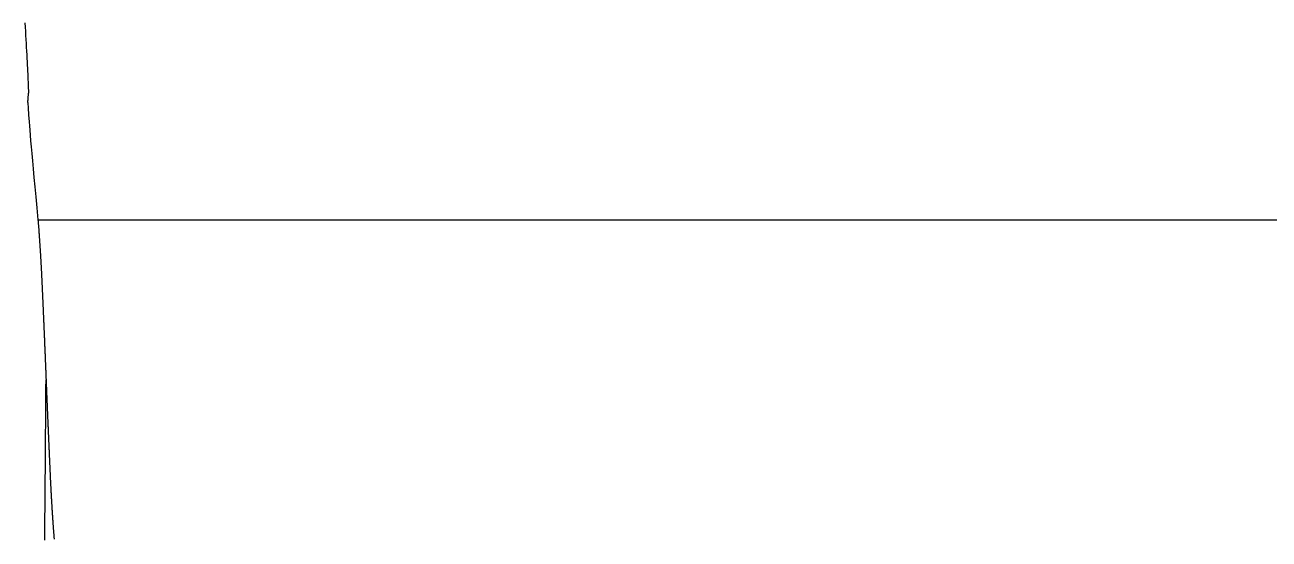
# Model space of a CAD drawing. Extents: x 28 to 300, y 18 to 330.
# Drawn here: x 225.7 to 226.404, y 191.624 to 191.915 of the extents above; entities that cross this region are included whole.
import ezdxf

# ---------------------------------------------------------------- set-up
doc = ezdxf.new("R2010")
doc.units = 0
doc.layers.add('MECHANICAL14', color=56, linetype='CONTINUOUS')
doc.layers.add('TOPOVERLAY', color=2, linetype='CONTINUOUS')

msp = doc.modelspace()

# ---------------------------------------------------------------- linework, layer by layer
at = {"layer": 'MECHANICAL14'}
for p, q in [((225.70047, 191.91603), (225.70062, 191.91361)), ((225.70062, 191.91361), (225.70076, 191.91123)), ((225.70076, 191.91123), (225.70089, 191.90889)), ((225.70089, 191.90889), (225.70103, 191.9066)), ((225.70103, 191.9066), (225.70116, 191.90436)), ((225.70116, 191.90436), (225.70128, 191.90217)), ((225.70128, 191.90217), (225.7014, 191.90003)), ((225.7014, 191.90003), (225.70152, 191.89796)), ((225.70152, 191.89796), (225.70163, 191.89595)), ((225.70163, 191.89595), (225.70173, 191.89401)), ((225.70173, 191.89401), (225.70183, 191.89213)), ((225.70183, 191.89213), (225.70192, 191.89033)), ((225.70192, 191.89033), (225.70201, 191.8886)), ((225.70201, 191.8886), (225.70209, 191.88696)), ((225.70209, 191.88696), (225.70216, 191.88539)), ((225.70216, 191.88539), (225.70223, 191.88391)), ((225.70223, 191.88391), (225.70228, 191.88252)), ((225.70228, 191.88252), (225.70233, 191.88122)), ((225.70233, 191.88122), (225.70238, 191.88002)), ((225.70236, 191.8737), (225.70239, 191.87407)), ((225.70238, 191.88002), (225.70241, 191.87892)), ((225.70239, 191.87407), (225.70241, 191.87449)), ((225.70241, 191.87892), (225.70243, 191.87791)), ((225.70241, 191.87449), (225.70243, 191.87498)), ((225.70243, 191.87791), (225.70245, 191.87702)), ((225.70243, 191.87498), (225.70245, 191.87555)), ((225.70245, 191.87702), (225.70245, 191.87623)), ((225.70245, 191.87555), (225.70245, 191.87623)), ((225.70221, 191.87153), (225.70222, 191.87197)), ((225.70221, 191.87101), (225.70221, 191.87153)), ((225.70221, 191.87101), (225.70221, 191.87039)), ((225.70221, 191.87039), (225.70223, 191.86967)), ((225.70222, 191.87197), (225.70224, 191.87236)), ((225.70223, 191.86967), (225.70226, 191.86882)), ((225.70224, 191.87236), (225.70227, 191.87271)), ((225.70226, 191.86882), (225.70231, 191.86783)), ((225.70227, 191.87271), (225.7023, 191.87304)), ((225.7023, 191.87304), (225.70233, 191.87336)), ((225.70231, 191.86783), (225.70238, 191.86667)), ((225.70233, 191.87336), (225.70236, 191.8737)), ((225.70238, 191.86667), (225.70246, 191.86532)), ((225.70246, 191.86532), (225.70256, 191.86378)), ((225.70256, 191.86378), (225.70269, 191.86203)), ((225.70269, 191.86203), (225.70285, 191.86003)), ((225.70285, 191.86003), (225.70302, 191.85779)), ((225.70302, 191.85779), (225.70323, 191.85527)), ((225.70323, 191.85527), (225.70347, 191.85247)), ((225.70347, 191.85247), (225.70373, 191.84936)), ((225.70373, 191.84936), (225.70404, 191.84593)), ((225.70404, 191.84593), (225.70437, 191.84215)), ((225.70437, 191.84215), (225.70475, 191.83802)), ((225.70475, 191.83802), (225.70516, 191.83351)), ((225.70516, 191.83351), (225.70561, 191.8286)), ((225.70561, 191.8286), (225.7061, 191.82329)), ((225.7061, 191.82329), (225.70664, 191.81754)), ((225.70664, 191.81754), (225.70722, 191.81134)), ((225.70722, 191.81134), (225.70785, 191.80468)), ((225.70785, 191.80468), (227.44339, 191.80468)), ((225.70785, 191.80468), (225.70787, 191.80445)), ((225.70787, 191.80445), (225.7079, 191.80421)), ((225.7079, 191.80421), (225.70792, 191.80396)), ((225.70792, 191.80396), (225.70794, 191.80369)), ((225.70794, 191.80369), (225.70797, 191.80341)), ((225.70797, 191.80341), (225.70799, 191.80313)), ((225.70799, 191.80313), (225.70802, 191.80282)), ((225.70802, 191.80282), (225.70804, 191.80251)), ((225.70804, 191.80251), (225.70807, 191.80219)), ((225.70807, 191.80219), (225.7081, 191.80186)), ((225.7081, 191.80186), (225.70812, 191.80151)), ((225.70812, 191.80151), (225.70815, 191.80116)), ((225.70815, 191.80116), (225.70818, 191.8008)), ((225.70818, 191.8008), (225.70821, 191.80043)), ((225.70821, 191.80043), (225.70824, 191.80004)), ((225.70824, 191.80004), (225.70827, 191.79966)), ((225.70827, 191.79966), (225.7083, 191.79926)), ((225.7083, 191.79926), (225.70832, 191.79886)), ((225.70832, 191.79886), (225.70835, 191.79845)), ((225.70835, 191.79845), (225.70839, 191.79803)), ((225.70839, 191.79803), (225.70842, 191.7976)), ((225.70842, 191.7976), (225.70845, 191.79717)), ((225.70845, 191.79717), (225.70848, 191.79674)), ((225.70848, 191.79674), (225.70851, 191.7963)), ((225.70851, 191.7963), (225.70854, 191.79585)), ((225.70854, 191.79585), (225.70857, 191.7954)), ((225.70857, 191.7954), (225.70861, 191.79495)), ((225.70861, 191.79495), (225.70864, 191.79449)), ((225.70864, 191.79449), (225.70867, 191.79403)), ((225.70867, 191.79403), (225.7087, 191.79356)), ((225.7087, 191.79356), (225.70873, 191.79309)), ((225.70873, 191.79309), (225.70876, 191.79262)), ((225.70876, 191.79262), (225.7088, 191.79215)), ((225.7088, 191.79215), (225.70883, 191.79168)), ((225.70883, 191.79168), (225.70886, 191.7912)), ((225.70886, 191.7912), (225.70889, 191.79073)), ((225.70889, 191.79073), (225.70892, 191.79025)), ((225.70892, 191.79025), (225.70895, 191.78977)), ((225.70895, 191.78977), (225.70898, 191.7893)), ((225.70898, 191.7893), (225.70902, 191.78882)), ((225.70902, 191.78882), (225.70905, 191.78835)), ((225.70905, 191.78835), (225.70908, 191.78787)), ((225.70908, 191.78787), (225.70911, 191.7874)), ((225.70911, 191.7874), (225.70913, 191.78693)), ((225.70913, 191.78693), (225.70916, 191.78647)), ((225.70916, 191.78647), (225.70919, 191.786)), ((225.70919, 191.786), (225.70922, 191.78554)), ((225.70922, 191.78554), (225.70925, 191.78508)), ((225.70925, 191.78508), (225.70928, 191.78463)), ((225.70928, 191.78463), (225.7093, 191.78417)), ((225.7093, 191.78417), (225.70933, 191.78372)), ((225.70933, 191.78372), (225.70936, 191.78327)), ((225.70936, 191.78327), (225.70938, 191.78283)), ((225.70938, 191.78283), (225.70941, 191.78238)), ((225.70941, 191.78238), (225.70943, 191.78194)), ((225.70943, 191.78194), (225.70946, 191.7815)), ((225.70946, 191.7815), (225.70949, 191.78107)), ((225.70949, 191.78107), (225.70951, 191.78064)), ((225.70951, 191.78064), (225.70953, 191.7802)), ((225.70953, 191.7802), (225.70956, 191.77977)), ((225.70956, 191.77977), (225.70958, 191.77935)), ((225.70958, 191.77935), (225.7096, 191.77892)), ((225.7096, 191.77892), (225.70963, 191.7785)), ((225.70963, 191.7785), (225.70965, 191.77808)), ((225.70965, 191.77808), (225.70967, 191.77766)), ((225.70967, 191.77766), (225.7097, 191.77724)), ((225.7097, 191.77724), (225.70972, 191.77683)), ((225.70972, 191.77683), (225.70974, 191.77641)), ((225.70974, 191.77641), (225.70976, 191.776)), ((225.70976, 191.776), (225.70978, 191.77559)), ((225.70978, 191.77559), (225.7098, 191.77519)), ((225.7098, 191.77519), (225.70982, 191.77478)), ((225.70982, 191.77478), (225.70985, 191.77438)), ((225.70985, 191.77438), (225.70986, 191.77397)), ((225.70986, 191.77397), (225.70988, 191.77357)), ((225.70988, 191.77357), (225.7099, 191.77317)), ((225.7099, 191.77317), (225.70992, 191.77277)), ((225.70992, 191.77277), (225.70994, 191.77238)), ((225.70994, 191.77238), (225.70996, 191.77198)), ((225.70996, 191.77198), (225.70998, 191.77159)), ((225.70998, 191.77159), (225.71, 191.77119)), ((225.71, 191.77119), (225.71002, 191.7708)), ((225.71002, 191.7708), (225.71004, 191.77041)), ((225.71004, 191.77041), (225.71006, 191.77002)), ((225.71006, 191.77002), (225.71007, 191.76964)), ((225.71007, 191.76964), (225.71009, 191.76925)), ((225.71009, 191.76925), (225.71011, 191.76886)), ((225.71011, 191.76886), (225.71013, 191.76848)), ((225.71013, 191.76848), (225.71015, 191.76809)), ((225.71015, 191.76809), (225.71017, 191.76771)), ((225.71017, 191.76771), (225.71018, 191.76733)), ((225.71018, 191.76733), (225.7102, 191.76695)), ((225.7102, 191.76695), (225.71022, 191.76657)), ((225.71022, 191.76657), (225.71023, 191.76619)), ((225.71023, 191.76619), (225.71025, 191.76581)), ((225.71025, 191.76581), (225.71027, 191.76543)), ((225.71027, 191.76543), (225.71029, 191.76505)), ((225.71029, 191.76505), (225.7103, 191.76468)), ((225.7103, 191.76468), (225.71032, 191.7643)), ((225.71032, 191.7643), (225.71034, 191.76392)), ((225.71034, 191.76392), (225.71035, 191.76355)), ((225.71035, 191.76355), (225.71037, 191.76317)), ((225.71037, 191.76317), (225.71039, 191.7628)), ((225.71039, 191.7628), (225.7104, 191.76242)), ((225.7104, 191.76242), (225.71042, 191.76205)), ((225.71042, 191.76205), (225.71044, 191.76167)), ((225.71044, 191.76167), (225.71045, 191.7613)), ((225.71045, 191.7613), (225.71047, 191.76093)), ((225.71047, 191.76093), (225.71049, 191.76055)), ((225.71049, 191.76055), (225.7105, 191.76018)), ((225.7105, 191.76018), (225.71052, 191.75981)), ((225.71052, 191.75981), (225.71054, 191.75943)), ((225.71054, 191.75943), (225.71055, 191.75906)), ((225.71055, 191.75906), (225.71057, 191.75868)), ((225.71057, 191.75868), (225.71058, 191.75831)), ((225.71058, 191.75831), (225.7106, 191.75794)), ((225.7106, 191.75794), (225.71062, 191.75756)), ((225.71062, 191.75756), (225.71064, 191.75719)), ((225.71064, 191.75719), (225.71065, 191.75681)), ((225.71065, 191.75681), (225.71067, 191.75644)), ((225.71067, 191.75644), (225.71068, 191.75606)), ((225.71068, 191.75606), (225.7107, 191.75569)), ((225.7107, 191.75569), (225.71072, 191.75531)), ((225.71072, 191.75531), (225.71073, 191.75493)), ((225.71073, 191.75493), (225.71075, 191.75455)), ((225.71075, 191.75455), (225.71077, 191.75418)), ((225.71077, 191.75418), (225.71079, 191.7538)), ((225.71079, 191.7538), (225.7108, 191.75342)), ((225.7108, 191.75342), (225.71082, 191.75304)), ((225.71082, 191.75304), (225.71083, 191.75266)), ((225.71083, 191.75266), (225.71085, 191.75228)), ((225.71085, 191.75228), (225.71087, 191.7519)), ((225.71087, 191.7519), (225.71088, 191.75151)), ((225.71088, 191.75151), (225.7109, 191.75113)), ((225.7109, 191.75113), (225.71092, 191.75075)), ((225.71092, 191.75075), (225.71094, 191.75036)), ((225.71094, 191.75036), (225.71095, 191.74998)), ((225.71095, 191.74998), (225.71097, 191.74959)), ((225.71097, 191.74959), (225.71099, 191.7492)), ((225.71099, 191.7492), (225.711, 191.74881)), ((225.711, 191.74881), (225.71102, 191.74842)), ((225.71102, 191.74842), (225.71104, 191.74803)), ((225.71104, 191.74803), (225.71105, 191.74764)), ((225.71105, 191.74764), (225.71107, 191.74724)), ((225.71107, 191.74724), (225.71109, 191.74685)), ((225.71109, 191.74685), (225.71111, 191.74645)), ((225.71111, 191.74645), (225.71112, 191.74605)), ((225.71112, 191.74605), (225.71114, 191.74566)), ((225.71114, 191.74566), (225.71116, 191.74525)), ((225.71116, 191.74525), (225.71117, 191.74485)), ((225.71117, 191.74485), (225.71119, 191.74445)), ((225.71119, 191.74445), (225.71121, 191.74405)), ((225.71121, 191.74405), (225.71123, 191.74364)), ((225.71123, 191.74364), (225.71125, 191.74323)), ((225.71125, 191.74323), (225.71126, 191.74282)), ((225.71126, 191.74282), (225.71128, 191.74241)), ((225.71128, 191.74241), (225.7113, 191.742)), ((225.7113, 191.742), (225.71131, 191.74158)), ((225.71131, 191.74158), (225.71133, 191.74117)), ((225.71133, 191.74117), (225.71135, 191.74075)), ((225.71135, 191.74075), (225.71137, 191.74033)), ((225.71137, 191.74033), (225.71139, 191.73991)), ((225.71139, 191.73991), (225.71141, 191.73949)), ((225.71141, 191.73949), (225.71142, 191.73906)), ((225.71142, 191.73906), (225.71144, 191.73863)), ((225.71144, 191.73863), (225.71146, 191.7382)), ((225.71146, 191.7382), (225.71148, 191.73777)), ((225.71148, 191.73777), (225.7115, 191.73734)), ((225.7115, 191.73734), (225.71151, 191.7369)), ((225.71151, 191.7369), (225.71153, 191.73647)), ((225.71153, 191.73647), (225.71155, 191.73603)), ((225.71155, 191.73603), (225.71157, 191.73558)), ((225.71157, 191.73558), (225.71159, 191.73514)), ((225.71159, 191.73514), (225.71161, 191.73469)), ((225.71161, 191.73469), (225.71163, 191.73424)), ((225.71163, 191.73424), (225.71164, 191.73379)), ((225.71164, 191.73379), (225.71166, 191.73334)), ((225.71166, 191.73334), (225.71168, 191.73288)), ((225.71168, 191.73288), (225.7117, 191.73242)), ((225.7117, 191.73242), (225.71172, 191.73196)), ((225.71172, 191.73196), (225.71174, 191.7315)), ((225.71174, 191.7315), (225.71176, 191.73103)), ((225.71176, 191.73103), (225.71178, 191.73056)), ((225.71178, 191.73056), (225.7118, 191.73009)), ((225.7118, 191.73009), (225.71182, 191.72962)), ((225.71182, 191.72962), (225.71184, 191.72914)), ((225.71184, 191.72914), (225.71186, 191.72866)), ((225.71186, 191.72866), (225.71188, 191.72818)), ((225.71188, 191.72818), (225.7119, 191.7277)), ((225.7119, 191.7277), (225.71192, 191.72723)), ((225.71192, 191.72723), (225.71194, 191.72675)), ((225.71194, 191.72675), (225.71196, 191.72627)), ((225.71196, 191.72627), (225.71197, 191.72579)), ((225.71197, 191.72579), (225.71199, 191.72532)), ((225.71199, 191.72532), (225.71201, 191.72484)), ((225.71201, 191.72484), (225.71203, 191.72437)), ((225.71203, 191.72437), (225.71205, 191.7239)), ((225.71205, 191.7239), (225.71207, 191.72344)), ((225.71207, 191.72344), (225.71209, 191.72298)), ((225.71209, 191.72298), (225.71211, 191.72252)), ((225.71211, 191.72252), (225.71213, 191.72207)), ((225.71213, 191.72207), (225.71214, 191.72163)), ((225.71214, 191.72163), (225.71216, 191.72119)), ((225.71216, 191.72119), (225.71218, 191.72076)), ((225.71218, 191.72076), (225.7122, 191.72033)), ((225.7122, 191.72033), (225.71222, 191.71991)), ((225.71222, 191.71991), (225.71223, 191.7195)), ((225.71223, 191.7195), (225.71225, 191.71909)), ((225.71225, 191.71909), (225.71226, 191.7187)), ((225.71226, 191.7187), (225.71228, 191.71831)), ((225.71228, 191.71831), (225.71229, 191.71794)), ((225.71229, 191.71794), (225.71231, 191.71757)), ((225.71231, 191.71757), (225.71232, 191.71721)), ((225.71232, 191.71721), (225.71234, 191.71687)), ((225.71234, 191.71687), (225.71235, 191.71653)), ((225.71235, 191.71653), (225.71237, 191.71621)), ((225.71237, 191.71621), (225.71238, 191.7159)), ((225.71238, 191.7159), (225.71239, 191.7156)), ((225.71239, 191.7156), (225.7124, 191.71532)), ((225.7124, 191.71532), (225.71241, 191.71505)), ((225.71241, 191.71505), (225.71242, 191.71479)), ((225.71241, 191.70949), (225.71244, 191.71421)), ((225.71242, 191.71479), (225.71243, 191.71455)), ((225.71243, 191.71455), (225.71244, 191.71432)), ((225.71244, 191.71432), (225.71245, 191.71409)), ((225.71245, 191.71409), (225.71246, 191.71385)), ((225.71246, 191.71385), (225.71247, 191.71359)), ((225.71247, 191.71359), (225.71248, 191.71332)), ((225.71248, 191.71332), (225.71249, 191.71304)), ((225.71249, 191.71304), (225.71251, 191.71274)), ((225.71251, 191.71274), (225.71252, 191.71243)), ((225.71252, 191.71243), (225.71253, 191.71211)), ((225.71237, 191.70494), (225.71241, 191.70949)), ((225.71253, 191.71211), (225.71255, 191.71177)), ((225.71255, 191.71177), (225.71256, 191.71143)), ((225.71256, 191.71143), (225.71257, 191.71107)), ((225.71257, 191.71107), (225.71259, 191.7107)), ((225.71259, 191.7107), (225.7126, 191.71033)), ((225.7126, 191.71033), (225.71262, 191.70994)), ((225.71262, 191.70994), (225.71264, 191.70954)), ((225.71264, 191.70954), (225.71265, 191.70914)), ((225.71265, 191.70914), (225.71267, 191.70873)), ((225.71267, 191.70873), (225.71269, 191.70831)), ((225.71269, 191.70831), (225.71271, 191.70788)), ((225.71271, 191.70788), (225.71272, 191.70745)), ((225.71272, 191.70745), (225.71274, 191.70701)), ((225.71274, 191.70701), (225.71276, 191.70656)), ((225.71276, 191.70656), (225.71278, 191.70611)), ((225.71278, 191.70611), (225.71279, 191.70566)), ((225.71279, 191.70566), (225.71281, 191.7052)), ((225.71281, 191.7052), (225.71283, 191.70473)), ((225.7123, 191.69633), (225.71234, 191.70056)), ((225.71234, 191.70056), (225.71237, 191.70494)), ((225.71283, 191.70473), (225.71285, 191.70427)), ((225.71285, 191.70427), (225.71287, 191.7038)), ((225.71287, 191.7038), (225.71289, 191.70332)), ((225.71289, 191.70332), (225.71291, 191.70285)), ((225.71291, 191.70285), (225.71293, 191.70237)), ((225.71293, 191.70237), (225.71295, 191.70189)), ((225.71295, 191.70189), (225.71297, 191.70141)), ((225.71297, 191.70141), (225.71299, 191.70093)), ((225.71299, 191.70093), (225.71301, 191.70045)), ((225.71301, 191.70045), (225.71303, 191.69998)), ((225.71303, 191.69998), (225.71305, 191.6995)), ((225.71305, 191.6995), (225.71307, 191.69902)), ((225.71307, 191.69902), (225.71309, 191.69855)), ((225.71309, 191.69855), (225.71311, 191.69808)), ((225.71311, 191.69808), (225.71312, 191.69761)), ((225.71224, 191.68834), (225.71227, 191.69226)), ((225.71227, 191.69226), (225.7123, 191.69633)), ((225.71312, 191.69761), (225.71315, 191.69714)), ((225.71315, 191.69714), (225.71317, 191.69668)), ((225.71317, 191.69668), (225.71318, 191.69622)), ((225.71318, 191.69622), (225.7132, 191.69576)), ((225.7132, 191.69576), (225.71322, 191.6953)), ((225.71322, 191.6953), (225.71324, 191.69485)), ((225.71324, 191.69485), (225.71326, 191.6944)), ((225.71326, 191.6944), (225.71328, 191.69395)), ((225.71328, 191.69395), (225.7133, 191.6935)), ((225.7133, 191.6935), (225.71332, 191.69306)), ((225.71332, 191.69306), (225.71334, 191.69261)), ((225.71334, 191.69261), (225.71335, 191.69217)), ((225.71335, 191.69217), (225.71337, 191.69174)), ((225.71337, 191.69174), (225.71339, 191.6913)), ((225.71339, 191.6913), (225.71341, 191.69087)), ((225.71219, 191.68094), (225.71221, 191.68457)), ((225.71221, 191.68457), (225.71224, 191.68834)), ((225.71341, 191.69087), (225.71343, 191.69044)), ((225.71343, 191.69044), (225.71344, 191.69001)), ((225.71344, 191.69001), (225.71346, 191.68958)), ((225.71346, 191.68958), (225.71348, 191.68916)), ((225.71348, 191.68916), (225.7135, 191.68873)), ((225.7135, 191.68873), (225.71352, 191.68831)), ((225.71352, 191.68831), (225.71353, 191.68789)), ((225.71353, 191.68789), (225.71355, 191.68747)), ((225.71355, 191.68747), (225.71357, 191.68706)), ((225.71357, 191.68706), (225.71359, 191.68664)), ((225.71359, 191.68664), (225.7136, 191.68623)), ((225.7136, 191.68623), (225.71362, 191.68582)), ((225.71362, 191.68582), (225.71364, 191.68541)), ((225.71364, 191.68541), (225.71366, 191.685)), ((225.71366, 191.685), (225.71368, 191.6846)), ((225.71368, 191.6846), (225.71369, 191.68419)), ((225.71369, 191.68419), (225.71371, 191.68379)), ((225.71213, 191.67412), (225.71216, 191.67746)), ((225.71216, 191.67746), (225.71219, 191.68094)), ((225.71371, 191.68379), (225.71373, 191.68339)), ((225.71373, 191.68339), (225.71374, 191.68299)), ((225.71374, 191.68299), (225.71376, 191.68259)), ((225.71376, 191.68259), (225.71378, 191.68219)), ((225.71378, 191.68219), (225.7138, 191.68179)), ((225.7138, 191.68179), (225.71381, 191.6814)), ((225.71381, 191.6814), (225.71383, 191.68101)), ((225.71383, 191.68101), (225.71385, 191.68061)), ((225.71385, 191.68061), (225.71387, 191.68022)), ((225.71387, 191.68022), (225.71388, 191.67983)), ((225.71388, 191.67983), (225.7139, 191.67944)), ((225.7139, 191.67944), (225.71391, 191.67905)), ((225.71391, 191.67905), (225.71393, 191.67867)), ((225.71393, 191.67867), (225.71395, 191.67828)), ((225.71395, 191.67828), (225.71397, 191.6779)), ((225.71397, 191.6779), (225.71398, 191.67751)), ((225.71398, 191.67751), (225.714, 191.67713)), ((225.714, 191.67713), (225.71402, 191.67675)), ((225.71208, 191.66783), (225.71211, 191.67091)), ((225.71211, 191.67091), (225.71213, 191.67412)), ((225.71402, 191.67675), (225.71403, 191.67636)), ((225.71403, 191.67636), (225.71405, 191.67598)), ((225.71405, 191.67598), (225.71407, 191.6756)), ((225.71407, 191.6756), (225.71408, 191.67522)), ((225.71408, 191.67522), (225.7141, 191.67484)), ((225.7141, 191.67484), (225.71412, 191.67447)), ((225.71412, 191.67447), (225.71413, 191.67409)), ((225.71413, 191.67409), (225.71415, 191.67371)), ((225.71415, 191.67371), (225.71417, 191.67333)), ((225.71417, 191.67333), (225.71418, 191.67296)), ((225.71418, 191.67296), (225.7142, 191.67258)), ((225.7142, 191.67258), (225.71422, 191.67221)), ((225.71422, 191.67221), (225.71423, 191.67183)), ((225.71423, 191.67183), (225.71425, 191.67146)), ((225.71425, 191.67146), (225.71427, 191.67108)), ((225.71427, 191.67108), (225.71428, 191.67071)), ((225.71428, 191.67071), (225.7143, 191.67033)), ((225.7143, 191.67033), (225.71432, 191.66996)), ((225.71432, 191.66996), (225.71433, 191.66959)), ((225.71204, 191.66206), (225.71206, 191.66489)), ((225.71206, 191.66489), (225.71208, 191.66783)), ((225.71433, 191.66959), (225.71435, 191.66921)), ((225.71435, 191.66921), (225.71436, 191.66884)), ((225.71436, 191.66884), (225.71438, 191.66847)), ((225.71438, 191.66847), (225.7144, 191.66809)), ((225.7144, 191.66809), (225.71442, 191.66772)), ((225.71442, 191.66772), (225.71443, 191.66734)), ((225.71443, 191.66734), (225.71445, 191.66697)), ((225.71445, 191.66697), (225.71446, 191.6666)), ((225.71446, 191.6666), (225.71448, 191.66622)), ((225.71448, 191.66622), (225.7145, 191.66585)), ((225.7145, 191.66585), (225.71451, 191.66547)), ((225.71451, 191.66547), (225.71453, 191.6651)), ((225.71453, 191.6651), (225.71455, 191.66472)), ((225.71455, 191.66472), (225.71457, 191.66435)), ((225.71457, 191.66435), (225.71458, 191.66397)), ((225.71458, 191.66397), (225.7146, 191.66359)), ((225.7146, 191.66359), (225.71462, 191.66321)), ((225.71462, 191.66321), (225.71463, 191.66284)), ((225.71198, 191.65431), (225.712, 191.65678)), ((225.712, 191.65678), (225.71202, 191.65936)), ((225.71202, 191.65936), (225.71204, 191.66206)), ((225.71463, 191.66284), (225.71465, 191.66246)), ((225.71465, 191.66246), (225.71467, 191.66208)), ((225.71467, 191.66208), (225.71468, 191.6617)), ((225.71468, 191.6617), (225.7147, 191.66132)), ((225.7147, 191.66132), (225.71472, 191.66093)), ((225.71472, 191.66093), (225.71474, 191.66055)), ((225.71474, 191.66055), (225.71476, 191.66017)), ((225.71476, 191.66017), (225.71477, 191.65978)), ((225.71477, 191.65978), (225.71479, 191.6594)), ((225.71479, 191.6594), (225.71481, 191.65901)), ((225.71481, 191.65901), (225.71483, 191.65862)), ((225.71483, 191.65862), (225.71484, 191.65823)), ((225.71484, 191.65823), (225.71486, 191.65784)), ((225.71486, 191.65784), (225.71488, 191.65745)), ((225.71488, 191.65745), (225.7149, 191.65706)), ((225.7149, 191.65706), (225.71492, 191.65666)), ((225.71492, 191.65666), (225.71494, 191.65627)), ((225.71494, 191.65627), (225.71496, 191.65587)), ((225.71496, 191.65587), (225.71498, 191.65547)), ((225.71192, 191.64754), (225.71194, 191.64969)), ((225.71194, 191.64969), (225.71196, 191.65195)), ((225.71196, 191.65195), (225.71198, 191.65431)), ((225.71498, 191.65547), (225.715, 191.65507)), ((225.715, 191.65507), (225.71502, 191.65467)), ((225.71502, 191.65467), (225.71504, 191.65427)), ((225.71504, 191.65427), (225.71506, 191.65387)), ((225.71506, 191.65387), (225.71508, 191.65346)), ((225.71508, 191.65346), (225.7151, 191.65305)), ((225.7151, 191.65305), (225.71512, 191.65264)), ((225.71512, 191.65264), (225.71515, 191.65223)), ((225.71515, 191.65223), (225.71517, 191.65182)), ((225.71517, 191.65182), (225.71519, 191.6514)), ((225.71519, 191.6514), (225.71521, 191.65099)), ((225.71521, 191.65099), (225.71524, 191.65057)), ((225.71524, 191.65057), (225.71526, 191.65015)), ((225.71526, 191.65015), (225.71528, 191.64972)), ((225.71528, 191.64972), (225.7153, 191.6493)), ((225.7153, 191.6493), (225.71533, 191.64887)), ((225.71533, 191.64887), (225.71535, 191.64844)), ((225.71188, 191.64168), (225.71189, 191.64354)), ((225.71189, 191.64354), (225.71191, 191.64549)), ((225.71191, 191.64549), (225.71192, 191.64754)), ((225.71535, 191.64844), (225.71538, 191.64801)), ((225.71538, 191.64801), (225.7154, 191.64758)), ((225.7154, 191.64758), (225.71542, 191.64714)), ((225.71542, 191.64714), (225.71545, 191.6467)), ((225.71545, 191.6467), (225.71547, 191.64626)), ((225.71547, 191.64626), (225.7155, 191.64582)), ((225.7155, 191.64582), (225.71553, 191.64537)), ((225.71553, 191.64537), (225.71555, 191.64492)), ((225.71555, 191.64492), (225.71558, 191.64447)), ((225.71558, 191.64447), (225.71561, 191.64402)), ((225.71561, 191.64402), (225.71563, 191.64356)), ((225.71563, 191.64356), (225.71566, 191.64311)), ((225.71566, 191.64311), (225.71569, 191.64264)), ((225.71569, 191.64264), (225.71572, 191.64218)), ((225.71572, 191.64218), (225.71575, 191.64171)), ((225.71182, 191.63366), (225.71183, 191.6351)), ((225.71183, 191.6351), (225.71184, 191.63662)), ((225.71184, 191.63662), (225.71185, 191.63823)), ((225.71185, 191.63823), (225.71187, 191.63991)), ((225.71187, 191.63991), (225.71188, 191.64168)), ((225.71575, 191.64171), (225.71578, 191.64124)), ((225.71578, 191.64124), (225.71581, 191.64077)), ((225.71581, 191.64077), (225.71584, 191.6403)), ((225.71584, 191.6403), (225.71587, 191.63982)), ((225.71587, 191.63982), (225.7159, 191.63935)), ((225.7159, 191.63935), (225.71593, 191.63887)), ((225.71593, 191.63887), (225.71596, 191.6384)), ((225.71596, 191.6384), (225.71599, 191.63792)), ((225.71599, 191.63792), (225.71603, 191.63744)), ((225.71603, 191.63744), (225.71606, 191.63697)), ((225.71606, 191.63697), (225.71609, 191.6365)), ((225.71609, 191.6365), (225.71612, 191.63602)), ((225.71612, 191.63602), (225.71615, 191.63555)), ((225.71615, 191.63555), (225.71618, 191.63509)), ((225.71618, 191.63509), (225.71622, 191.63462)), ((225.71177, 191.62743), (225.71178, 191.62855)), ((225.71178, 191.62855), (225.71179, 191.62973)), ((225.71179, 191.62973), (225.7118, 191.63097)), ((225.7118, 191.63097), (225.71181, 191.63228)), ((225.71181, 191.63228), (225.71182, 191.63366)), ((225.71622, 191.63462), (225.71625, 191.63416)), ((225.71625, 191.63416), (225.71628, 191.6337)), ((225.71628, 191.6337), (225.71631, 191.63325)), ((225.71631, 191.63325), (225.71634, 191.6328)), ((225.71634, 191.6328), (225.71637, 191.63235)), ((225.71637, 191.63235), (225.71641, 191.63191)), ((225.71641, 191.63191), (225.71644, 191.63147)), ((225.71644, 191.63147), (225.71647, 191.63104)), ((225.71647, 191.63104), (225.7165, 191.63062)), ((225.7165, 191.63062), (225.71653, 191.6302)), ((225.71653, 191.6302), (225.71656, 191.62979)), ((225.71656, 191.62979), (225.71659, 191.62939)), ((225.71659, 191.62939), (225.71662, 191.62899)), ((225.71662, 191.62899), (225.71665, 191.6286)), ((225.71665, 191.6286), (225.71668, 191.62822)), ((225.71668, 191.62822), (225.71671, 191.62785)), ((225.71671, 191.62785), (225.71673, 191.62749)), ((225.71174, 191.62345), (225.71175, 191.62438)), ((225.71175, 191.62534), (225.71176, 191.62636)), ((225.71175, 191.62438), (225.71175, 191.62534)), ((225.71176, 191.62636), (225.71177, 191.62743)), ((225.71673, 191.62749), (225.71676, 191.62714)), ((225.71676, 191.62714), (225.71679, 191.62679)), ((225.71679, 191.62679), (225.71682, 191.62646)), ((225.71682, 191.62646), (225.71684, 191.62614)), ((225.71684, 191.62614), (225.71687, 191.62582)), ((225.71687, 191.62582), (225.71689, 191.62552)), ((225.71689, 191.62552), (225.71692, 191.62523)), ((225.71692, 191.62523), (225.71694, 191.62496)), ((225.71694, 191.62496), (225.71696, 191.62469)), ((225.71696, 191.62469), (225.71699, 191.62444)), ((225.71699, 191.62444), (225.71701, 191.6242)), ((225.71701, 191.6242), (225.71703, 191.62397))]:
    msp.add_line(p, q, dxfattribs=at)
at = {"layer": 'TOPOVERLAY'}
for p, q in [((225.70047, 191.91603), (225.70062, 191.91361)), ((225.70062, 191.91361), (225.70076, 191.91123)), ((225.70076, 191.91123), (225.70089, 191.90889)), ((225.70089, 191.90889), (225.70103, 191.9066)), ((225.70103, 191.9066), (225.70116, 191.90436)), ((225.70116, 191.90436), (225.70128, 191.90217)), ((225.70128, 191.90217), (225.7014, 191.90003)), ((225.7014, 191.90003), (225.70152, 191.89796)), ((225.70152, 191.89796), (225.70163, 191.89595)), ((225.70163, 191.89595), (225.70173, 191.89401)), ((225.70173, 191.89401), (225.70183, 191.89213)), ((225.70183, 191.89213), (225.70192, 191.89033)), ((225.70192, 191.89033), (225.70201, 191.8886)), ((225.70201, 191.8886), (225.70209, 191.88696)), ((225.70209, 191.88696), (225.70216, 191.88539)), ((225.70216, 191.88539), (225.70223, 191.88391)), ((225.70223, 191.88391), (225.70228, 191.88252)), ((225.70228, 191.88252), (225.70233, 191.88122)), ((225.70233, 191.88122), (225.70238, 191.88002)), ((225.70236, 191.8737), (225.70239, 191.87407)), ((225.70238, 191.88002), (225.70241, 191.87892)), ((225.70239, 191.87407), (225.70241, 191.87449)), ((225.70241, 191.87892), (225.70243, 191.87791)), ((225.70241, 191.87449), (225.70243, 191.87498)), ((225.70243, 191.87791), (225.70245, 191.87702)), ((225.70243, 191.87498), (225.70245, 191.87555)), ((225.70245, 191.87702), (225.70245, 191.87623)), ((225.70245, 191.87555), (225.70245, 191.87623)), ((225.70221, 191.87153), (225.70222, 191.87197)), ((225.70221, 191.87101), (225.70221, 191.87153)), ((225.70221, 191.87101), (225.70221, 191.87039)), ((225.70221, 191.87039), (225.70223, 191.86967)), ((225.70222, 191.87197), (225.70224, 191.87236)), ((225.70223, 191.86967), (225.70226, 191.86882)), ((225.70224, 191.87236), (225.70227, 191.87271)), ((225.70226, 191.86882), (225.70231, 191.86783)), ((225.70227, 191.87271), (225.7023, 191.87304)), ((225.7023, 191.87304), (225.70233, 191.87336)), ((225.70231, 191.86783), (225.70238, 191.86667)), ((225.70233, 191.87336), (225.70236, 191.8737)), ((225.70238, 191.86667), (225.70246, 191.86532)), ((225.70246, 191.86532), (225.70256, 191.86378)), ((225.70256, 191.86378), (225.70269, 191.86203)), ((225.70269, 191.86203), (225.70285, 191.86003)), ((225.70285, 191.86003), (225.70302, 191.85779)), ((225.70302, 191.85779), (225.70323, 191.85527)), ((225.70323, 191.85527), (225.70347, 191.85247)), ((225.70347, 191.85247), (225.70373, 191.84936)), ((225.70373, 191.84936), (225.70404, 191.84593)), ((225.70404, 191.84593), (225.70437, 191.84215)), ((225.70437, 191.84215), (225.70475, 191.83802)), ((225.70475, 191.83802), (225.70516, 191.83351)), ((225.70516, 191.83351), (225.70561, 191.8286)), ((225.70561, 191.8286), (225.7061, 191.82329)), ((225.7061, 191.82329), (225.70664, 191.81754)), ((225.70664, 191.81754), (225.70722, 191.81134)), ((225.70722, 191.81134), (225.70785, 191.80468)), ((225.70785, 191.80468), (227.44339, 191.80468)), ((225.70785, 191.80468), (225.70787, 191.80445)), ((225.70787, 191.80445), (225.7079, 191.80421)), ((225.7079, 191.80421), (225.70792, 191.80396)), ((225.70792, 191.80396), (225.70794, 191.80369)), ((225.70794, 191.80369), (225.70797, 191.80341)), ((225.70797, 191.80341), (225.70799, 191.80313)), ((225.70799, 191.80313), (225.70802, 191.80282)), ((225.70802, 191.80282), (225.70804, 191.80251)), ((225.70804, 191.80251), (225.70807, 191.80219)), ((225.70807, 191.80219), (225.7081, 191.80186)), ((225.7081, 191.80186), (225.70812, 191.80151)), ((225.70812, 191.80151), (225.70815, 191.80116)), ((225.70815, 191.80116), (225.70818, 191.8008)), ((225.70818, 191.8008), (225.70821, 191.80043)), ((225.70821, 191.80043), (225.70824, 191.80004)), ((225.70824, 191.80004), (225.70827, 191.79966)), ((225.70827, 191.79966), (225.7083, 191.79926)), ((225.7083, 191.79926), (225.70832, 191.79886)), ((225.70832, 191.79886), (225.70835, 191.79845)), ((225.70835, 191.79845), (225.70839, 191.79803)), ((225.70839, 191.79803), (225.70842, 191.7976)), ((225.70842, 191.7976), (225.70845, 191.79717)), ((225.70845, 191.79717), (225.70848, 191.79674)), ((225.70848, 191.79674), (225.70851, 191.7963)), ((225.70851, 191.7963), (225.70854, 191.79585)), ((225.70854, 191.79585), (225.70857, 191.7954)), ((225.70857, 191.7954), (225.70861, 191.79495)), ((225.70861, 191.79495), (225.70864, 191.79449)), ((225.70864, 191.79449), (225.70867, 191.79403)), ((225.70867, 191.79403), (225.7087, 191.79356)), ((225.7087, 191.79356), (225.70873, 191.79309)), ((225.70873, 191.79309), (225.70876, 191.79262)), ((225.70876, 191.79262), (225.7088, 191.79215)), ((225.7088, 191.79215), (225.70883, 191.79168)), ((225.70883, 191.79168), (225.70886, 191.7912)), ((225.70886, 191.7912), (225.70889, 191.79073)), ((225.70889, 191.79073), (225.70892, 191.79025)), ((225.70892, 191.79025), (225.70895, 191.78977)), ((225.70895, 191.78977), (225.70898, 191.7893)), ((225.70898, 191.7893), (225.70902, 191.78882)), ((225.70902, 191.78882), (225.70905, 191.78835)), ((225.70905, 191.78835), (225.70908, 191.78787)), ((225.70908, 191.78787), (225.70911, 191.7874)), ((225.70911, 191.7874), (225.70913, 191.78693)), ((225.70913, 191.78693), (225.70916, 191.78647)), ((225.70916, 191.78647), (225.70919, 191.786)), ((225.70919, 191.786), (225.70922, 191.78554)), ((225.70922, 191.78554), (225.70925, 191.78508)), ((225.70925, 191.78508), (225.70928, 191.78463)), ((225.70928, 191.78463), (225.7093, 191.78417)), ((225.7093, 191.78417), (225.70933, 191.78372)), ((225.70933, 191.78372), (225.70936, 191.78327)), ((225.70936, 191.78327), (225.70938, 191.78283)), ((225.70938, 191.78283), (225.70941, 191.78238)), ((225.70941, 191.78238), (225.70943, 191.78194)), ((225.70943, 191.78194), (225.70946, 191.7815)), ((225.70946, 191.7815), (225.70949, 191.78107)), ((225.70949, 191.78107), (225.70951, 191.78064)), ((225.70951, 191.78064), (225.70953, 191.7802)), ((225.70953, 191.7802), (225.70956, 191.77977)), ((225.70956, 191.77977), (225.70958, 191.77935)), ((225.70958, 191.77935), (225.7096, 191.77892)), ((225.7096, 191.77892), (225.70963, 191.7785)), ((225.70963, 191.7785), (225.70965, 191.77808)), ((225.70965, 191.77808), (225.70967, 191.77766)), ((225.70967, 191.77766), (225.7097, 191.77724)), ((225.7097, 191.77724), (225.70972, 191.77683)), ((225.70972, 191.77683), (225.70974, 191.77641)), ((225.70974, 191.77641), (225.70976, 191.776)), ((225.70976, 191.776), (225.70978, 191.77559)), ((225.70978, 191.77559), (225.7098, 191.77519)), ((225.7098, 191.77519), (225.70982, 191.77478)), ((225.70982, 191.77478), (225.70985, 191.77438)), ((225.70985, 191.77438), (225.70986, 191.77397)), ((225.70986, 191.77397), (225.70988, 191.77357)), ((225.70988, 191.77357), (225.7099, 191.77317)), ((225.7099, 191.77317), (225.70992, 191.77277)), ((225.70992, 191.77277), (225.70994, 191.77238)), ((225.70994, 191.77238), (225.70996, 191.77198)), ((225.70996, 191.77198), (225.70998, 191.77159)), ((225.70998, 191.77159), (225.71, 191.77119)), ((225.71, 191.77119), (225.71002, 191.7708)), ((225.71002, 191.7708), (225.71004, 191.77041)), ((225.71004, 191.77041), (225.71006, 191.77002)), ((225.71006, 191.77002), (225.71007, 191.76964)), ((225.71007, 191.76964), (225.71009, 191.76925)), ((225.71009, 191.76925), (225.71011, 191.76886)), ((225.71011, 191.76886), (225.71013, 191.76848)), ((225.71013, 191.76848), (225.71015, 191.76809)), ((225.71015, 191.76809), (225.71017, 191.76771)), ((225.71017, 191.76771), (225.71018, 191.76733)), ((225.71018, 191.76733), (225.7102, 191.76695)), ((225.7102, 191.76695), (225.71022, 191.76657)), ((225.71022, 191.76657), (225.71023, 191.76619)), ((225.71023, 191.76619), (225.71025, 191.76581)), ((225.71025, 191.76581), (225.71027, 191.76543)), ((225.71027, 191.76543), (225.71029, 191.76505)), ((225.71029, 191.76505), (225.7103, 191.76468)), ((225.7103, 191.76468), (225.71032, 191.7643)), ((225.71032, 191.7643), (225.71034, 191.76392)), ((225.71034, 191.76392), (225.71035, 191.76355)), ((225.71035, 191.76355), (225.71037, 191.76317)), ((225.71037, 191.76317), (225.71039, 191.7628)), ((225.71039, 191.7628), (225.7104, 191.76242)), ((225.7104, 191.76242), (225.71042, 191.76205)), ((225.71042, 191.76205), (225.71044, 191.76167)), ((225.71044, 191.76167), (225.71045, 191.7613)), ((225.71045, 191.7613), (225.71047, 191.76093)), ((225.71047, 191.76093), (225.71049, 191.76055)), ((225.71049, 191.76055), (225.7105, 191.76018)), ((225.7105, 191.76018), (225.71052, 191.75981)), ((225.71052, 191.75981), (225.71054, 191.75943)), ((225.71054, 191.75943), (225.71055, 191.75906)), ((225.71055, 191.75906), (225.71057, 191.75868)), ((225.71057, 191.75868), (225.71058, 191.75831)), ((225.71058, 191.75831), (225.7106, 191.75794)), ((225.7106, 191.75794), (225.71062, 191.75756)), ((225.71062, 191.75756), (225.71064, 191.75719)), ((225.71064, 191.75719), (225.71065, 191.75681)), ((225.71065, 191.75681), (225.71067, 191.75644)), ((225.71067, 191.75644), (225.71068, 191.75606)), ((225.71068, 191.75606), (225.7107, 191.75569)), ((225.7107, 191.75569), (225.71072, 191.75531)), ((225.71072, 191.75531), (225.71073, 191.75493)), ((225.71073, 191.75493), (225.71075, 191.75455)), ((225.71075, 191.75455), (225.71077, 191.75418)), ((225.71077, 191.75418), (225.71079, 191.7538)), ((225.71079, 191.7538), (225.7108, 191.75342)), ((225.7108, 191.75342), (225.71082, 191.75304)), ((225.71082, 191.75304), (225.71083, 191.75266)), ((225.71083, 191.75266), (225.71085, 191.75228)), ((225.71085, 191.75228), (225.71087, 191.7519)), ((225.71087, 191.7519), (225.71088, 191.75151)), ((225.71088, 191.75151), (225.7109, 191.75113)), ((225.7109, 191.75113), (225.71092, 191.75075)), ((225.71092, 191.75075), (225.71094, 191.75036)), ((225.71094, 191.75036), (225.71095, 191.74998)), ((225.71095, 191.74998), (225.71097, 191.74959)), ((225.71097, 191.74959), (225.71099, 191.7492)), ((225.71099, 191.7492), (225.711, 191.74881)), ((225.711, 191.74881), (225.71102, 191.74842)), ((225.71102, 191.74842), (225.71104, 191.74803)), ((225.71104, 191.74803), (225.71105, 191.74764)), ((225.71105, 191.74764), (225.71107, 191.74724)), ((225.71107, 191.74724), (225.71109, 191.74685)), ((225.71109, 191.74685), (225.71111, 191.74645)), ((225.71111, 191.74645), (225.71112, 191.74605)), ((225.71112, 191.74605), (225.71114, 191.74566)), ((225.71114, 191.74566), (225.71116, 191.74525)), ((225.71116, 191.74525), (225.71117, 191.74485)), ((225.71117, 191.74485), (225.71119, 191.74445)), ((225.71119, 191.74445), (225.71121, 191.74405)), ((225.71121, 191.74405), (225.71123, 191.74364)), ((225.71123, 191.74364), (225.71125, 191.74323)), ((225.71125, 191.74323), (225.71126, 191.74282)), ((225.71126, 191.74282), (225.71128, 191.74241)), ((225.71128, 191.74241), (225.7113, 191.742)), ((225.7113, 191.742), (225.71131, 191.74158)), ((225.71131, 191.74158), (225.71133, 191.74117)), ((225.71133, 191.74117), (225.71135, 191.74075)), ((225.71135, 191.74075), (225.71137, 191.74033)), ((225.71137, 191.74033), (225.71139, 191.73991)), ((225.71139, 191.73991), (225.71141, 191.73949)), ((225.71141, 191.73949), (225.71142, 191.73906)), ((225.71142, 191.73906), (225.71144, 191.73863)), ((225.71144, 191.73863), (225.71146, 191.7382)), ((225.71146, 191.7382), (225.71148, 191.73777)), ((225.71148, 191.73777), (225.7115, 191.73734)), ((225.7115, 191.73734), (225.71151, 191.7369)), ((225.71151, 191.7369), (225.71153, 191.73647)), ((225.71153, 191.73647), (225.71155, 191.73603)), ((225.71155, 191.73603), (225.71157, 191.73558)), ((225.71157, 191.73558), (225.71159, 191.73514)), ((225.71159, 191.73514), (225.71161, 191.73469)), ((225.71161, 191.73469), (225.71163, 191.73424)), ((225.71163, 191.73424), (225.71164, 191.73379)), ((225.71164, 191.73379), (225.71166, 191.73334)), ((225.71166, 191.73334), (225.71168, 191.73288)), ((225.71168, 191.73288), (225.7117, 191.73242)), ((225.7117, 191.73242), (225.71172, 191.73196)), ((225.71172, 191.73196), (225.71174, 191.7315)), ((225.71174, 191.7315), (225.71176, 191.73103)), ((225.71176, 191.73103), (225.71178, 191.73056)), ((225.71178, 191.73056), (225.7118, 191.73009)), ((225.7118, 191.73009), (225.71182, 191.72962)), ((225.71182, 191.72962), (225.71184, 191.72914)), ((225.71184, 191.72914), (225.71186, 191.72866)), ((225.71186, 191.72866), (225.71188, 191.72818)), ((225.71188, 191.72818), (225.7119, 191.7277)), ((225.7119, 191.7277), (225.71192, 191.72723)), ((225.71192, 191.72723), (225.71194, 191.72675)), ((225.71194, 191.72675), (225.71196, 191.72627)), ((225.71196, 191.72627), (225.71197, 191.72579)), ((225.71197, 191.72579), (225.71199, 191.72532)), ((225.71199, 191.72532), (225.71201, 191.72484)), ((225.71201, 191.72484), (225.71203, 191.72437)), ((225.71203, 191.72437), (225.71205, 191.7239)), ((225.71205, 191.7239), (225.71207, 191.72344)), ((225.71207, 191.72344), (225.71209, 191.72298)), ((225.71209, 191.72298), (225.71211, 191.72252)), ((225.71211, 191.72252), (225.71213, 191.72207)), ((225.71213, 191.72207), (225.71214, 191.72163)), ((225.71214, 191.72163), (225.71216, 191.72119)), ((225.71216, 191.72119), (225.71218, 191.72076)), ((225.71218, 191.72076), (225.7122, 191.72033)), ((225.7122, 191.72033), (225.71222, 191.71991)), ((225.71222, 191.71991), (225.71223, 191.7195)), ((225.71223, 191.7195), (225.71225, 191.71909)), ((225.71225, 191.71909), (225.71226, 191.7187)), ((225.71226, 191.7187), (225.71228, 191.71831)), ((225.71228, 191.71831), (225.71229, 191.71794)), ((225.71229, 191.71794), (225.71231, 191.71757)), ((225.71231, 191.71757), (225.71232, 191.71721)), ((225.71232, 191.71721), (225.71234, 191.71687)), ((225.71234, 191.71687), (225.71235, 191.71653)), ((225.71235, 191.71653), (225.71237, 191.71621)), ((225.71237, 191.71621), (225.71238, 191.7159)), ((225.71238, 191.7159), (225.71239, 191.7156)), ((225.71239, 191.7156), (225.7124, 191.71532)), ((225.7124, 191.71532), (225.71241, 191.71505)), ((225.71241, 191.71505), (225.71242, 191.71479)), ((225.71241, 191.70949), (225.71244, 191.71421)), ((225.71242, 191.71479), (225.71243, 191.71455)), ((225.71243, 191.71455), (225.71244, 191.71432)), ((225.71244, 191.71432), (225.71245, 191.71409)), ((225.71245, 191.71409), (225.71246, 191.71385)), ((225.71246, 191.71385), (225.71247, 191.71359)), ((225.71247, 191.71359), (225.71248, 191.71332)), ((225.71248, 191.71332), (225.71249, 191.71304)), ((225.71249, 191.71304), (225.71251, 191.71274)), ((225.71251, 191.71274), (225.71252, 191.71243)), ((225.71252, 191.71243), (225.71253, 191.71211)), ((225.71237, 191.70494), (225.71241, 191.70949)), ((225.71253, 191.71211), (225.71255, 191.71177)), ((225.71255, 191.71177), (225.71256, 191.71143)), ((225.71256, 191.71143), (225.71257, 191.71107)), ((225.71257, 191.71107), (225.71259, 191.7107)), ((225.71259, 191.7107), (225.7126, 191.71033)), ((225.7126, 191.71033), (225.71262, 191.70994)), ((225.71262, 191.70994), (225.71264, 191.70954)), ((225.71264, 191.70954), (225.71265, 191.70914)), ((225.71265, 191.70914), (225.71267, 191.70873)), ((225.71267, 191.70873), (225.71269, 191.70831)), ((225.71269, 191.70831), (225.71271, 191.70788)), ((225.71271, 191.70788), (225.71272, 191.70745)), ((225.71272, 191.70745), (225.71274, 191.70701)), ((225.71274, 191.70701), (225.71276, 191.70656)), ((225.71276, 191.70656), (225.71278, 191.70611)), ((225.71278, 191.70611), (225.71279, 191.70566)), ((225.71279, 191.70566), (225.71281, 191.7052)), ((225.71281, 191.7052), (225.71283, 191.70473)), ((225.7123, 191.69633), (225.71234, 191.70056)), ((225.71234, 191.70056), (225.71237, 191.70494)), ((225.71283, 191.70473), (225.71285, 191.70427)), ((225.71285, 191.70427), (225.71287, 191.7038)), ((225.71287, 191.7038), (225.71289, 191.70332)), ((225.71289, 191.70332), (225.71291, 191.70285)), ((225.71291, 191.70285), (225.71293, 191.70237)), ((225.71293, 191.70237), (225.71295, 191.70189)), ((225.71295, 191.70189), (225.71297, 191.70141)), ((225.71297, 191.70141), (225.71299, 191.70093)), ((225.71299, 191.70093), (225.71301, 191.70045)), ((225.71301, 191.70045), (225.71303, 191.69998)), ((225.71303, 191.69998), (225.71305, 191.6995)), ((225.71305, 191.6995), (225.71307, 191.69902)), ((225.71307, 191.69902), (225.71309, 191.69855)), ((225.71309, 191.69855), (225.71311, 191.69808)), ((225.71311, 191.69808), (225.71312, 191.69761)), ((225.71224, 191.68834), (225.71227, 191.69226)), ((225.71227, 191.69226), (225.7123, 191.69633)), ((225.71312, 191.69761), (225.71315, 191.69714)), ((225.71315, 191.69714), (225.71317, 191.69668)), ((225.71317, 191.69668), (225.71318, 191.69622)), ((225.71318, 191.69622), (225.7132, 191.69576)), ((225.7132, 191.69576), (225.71322, 191.6953)), ((225.71322, 191.6953), (225.71324, 191.69485)), ((225.71324, 191.69485), (225.71326, 191.6944)), ((225.71326, 191.6944), (225.71328, 191.69395)), ((225.71328, 191.69395), (225.7133, 191.6935)), ((225.7133, 191.6935), (225.71332, 191.69306)), ((225.71332, 191.69306), (225.71334, 191.69261)), ((225.71334, 191.69261), (225.71335, 191.69217)), ((225.71335, 191.69217), (225.71337, 191.69174)), ((225.71337, 191.69174), (225.71339, 191.6913)), ((225.71339, 191.6913), (225.71341, 191.69087)), ((225.71219, 191.68094), (225.71221, 191.68457)), ((225.71221, 191.68457), (225.71224, 191.68834)), ((225.71341, 191.69087), (225.71343, 191.69044)), ((225.71343, 191.69044), (225.71344, 191.69001)), ((225.71344, 191.69001), (225.71346, 191.68958)), ((225.71346, 191.68958), (225.71348, 191.68916)), ((225.71348, 191.68916), (225.7135, 191.68873)), ((225.7135, 191.68873), (225.71352, 191.68831)), ((225.71352, 191.68831), (225.71353, 191.68789)), ((225.71353, 191.68789), (225.71355, 191.68747)), ((225.71355, 191.68747), (225.71357, 191.68706)), ((225.71357, 191.68706), (225.71359, 191.68664)), ((225.71359, 191.68664), (225.7136, 191.68623)), ((225.7136, 191.68623), (225.71362, 191.68582)), ((225.71362, 191.68582), (225.71364, 191.68541)), ((225.71364, 191.68541), (225.71366, 191.685)), ((225.71366, 191.685), (225.71368, 191.6846)), ((225.71368, 191.6846), (225.71369, 191.68419)), ((225.71369, 191.68419), (225.71371, 191.68379)), ((225.71213, 191.67412), (225.71216, 191.67746)), ((225.71216, 191.67746), (225.71219, 191.68094)), ((225.71371, 191.68379), (225.71373, 191.68339)), ((225.71373, 191.68339), (225.71374, 191.68299)), ((225.71374, 191.68299), (225.71376, 191.68259)), ((225.71376, 191.68259), (225.71378, 191.68219)), ((225.71378, 191.68219), (225.7138, 191.68179)), ((225.7138, 191.68179), (225.71381, 191.6814)), ((225.71381, 191.6814), (225.71383, 191.68101)), ((225.71383, 191.68101), (225.71385, 191.68061)), ((225.71385, 191.68061), (225.71387, 191.68022)), ((225.71387, 191.68022), (225.71388, 191.67983)), ((225.71388, 191.67983), (225.7139, 191.67944)), ((225.7139, 191.67944), (225.71391, 191.67905)), ((225.71391, 191.67905), (225.71393, 191.67867)), ((225.71393, 191.67867), (225.71395, 191.67828)), ((225.71395, 191.67828), (225.71397, 191.6779)), ((225.71397, 191.6779), (225.71398, 191.67751)), ((225.71398, 191.67751), (225.714, 191.67713)), ((225.714, 191.67713), (225.71402, 191.67675)), ((225.71208, 191.66783), (225.71211, 191.67091)), ((225.71211, 191.67091), (225.71213, 191.67412)), ((225.71402, 191.67675), (225.71403, 191.67636)), ((225.71403, 191.67636), (225.71405, 191.67598)), ((225.71405, 191.67598), (225.71407, 191.6756)), ((225.71407, 191.6756), (225.71408, 191.67522)), ((225.71408, 191.67522), (225.7141, 191.67484)), ((225.7141, 191.67484), (225.71412, 191.67447)), ((225.71412, 191.67447), (225.71413, 191.67409)), ((225.71413, 191.67409), (225.71415, 191.67371)), ((225.71415, 191.67371), (225.71417, 191.67333)), ((225.71417, 191.67333), (225.71418, 191.67296)), ((225.71418, 191.67296), (225.7142, 191.67258)), ((225.7142, 191.67258), (225.71422, 191.67221)), ((225.71422, 191.67221), (225.71423, 191.67183)), ((225.71423, 191.67183), (225.71425, 191.67146)), ((225.71425, 191.67146), (225.71427, 191.67108)), ((225.71427, 191.67108), (225.71428, 191.67071)), ((225.71428, 191.67071), (225.7143, 191.67033)), ((225.7143, 191.67033), (225.71432, 191.66996)), ((225.71432, 191.66996), (225.71433, 191.66959)), ((225.71204, 191.66206), (225.71206, 191.66489)), ((225.71206, 191.66489), (225.71208, 191.66783)), ((225.71433, 191.66959), (225.71435, 191.66921)), ((225.71435, 191.66921), (225.71436, 191.66884)), ((225.71436, 191.66884), (225.71438, 191.66847)), ((225.71438, 191.66847), (225.7144, 191.66809)), ((225.7144, 191.66809), (225.71442, 191.66772)), ((225.71442, 191.66772), (225.71443, 191.66734)), ((225.71443, 191.66734), (225.71445, 191.66697)), ((225.71445, 191.66697), (225.71446, 191.6666)), ((225.71446, 191.6666), (225.71448, 191.66622)), ((225.71448, 191.66622), (225.7145, 191.66585)), ((225.7145, 191.66585), (225.71451, 191.66547)), ((225.71451, 191.66547), (225.71453, 191.6651)), ((225.71453, 191.6651), (225.71455, 191.66472)), ((225.71455, 191.66472), (225.71457, 191.66435)), ((225.71457, 191.66435), (225.71458, 191.66397)), ((225.71458, 191.66397), (225.7146, 191.66359)), ((225.7146, 191.66359), (225.71462, 191.66321)), ((225.71462, 191.66321), (225.71463, 191.66284)), ((225.71198, 191.65431), (225.712, 191.65678)), ((225.712, 191.65678), (225.71202, 191.65936)), ((225.71202, 191.65936), (225.71204, 191.66206)), ((225.71463, 191.66284), (225.71465, 191.66246)), ((225.71465, 191.66246), (225.71467, 191.66208)), ((225.71467, 191.66208), (225.71468, 191.6617)), ((225.71468, 191.6617), (225.7147, 191.66132)), ((225.7147, 191.66132), (225.71472, 191.66093)), ((225.71472, 191.66093), (225.71474, 191.66055)), ((225.71474, 191.66055), (225.71476, 191.66017)), ((225.71476, 191.66017), (225.71477, 191.65978)), ((225.71477, 191.65978), (225.71479, 191.6594)), ((225.71479, 191.6594), (225.71481, 191.65901)), ((225.71481, 191.65901), (225.71483, 191.65862)), ((225.71483, 191.65862), (225.71484, 191.65823)), ((225.71484, 191.65823), (225.71486, 191.65784)), ((225.71486, 191.65784), (225.71488, 191.65745)), ((225.71488, 191.65745), (225.7149, 191.65706)), ((225.7149, 191.65706), (225.71492, 191.65666)), ((225.71492, 191.65666), (225.71494, 191.65627)), ((225.71494, 191.65627), (225.71496, 191.65587)), ((225.71496, 191.65587), (225.71498, 191.65547)), ((225.71192, 191.64754), (225.71194, 191.64969)), ((225.71194, 191.64969), (225.71196, 191.65195)), ((225.71196, 191.65195), (225.71198, 191.65431)), ((225.71498, 191.65547), (225.715, 191.65507)), ((225.715, 191.65507), (225.71502, 191.65467)), ((225.71502, 191.65467), (225.71504, 191.65427)), ((225.71504, 191.65427), (225.71506, 191.65387)), ((225.71506, 191.65387), (225.71508, 191.65346)), ((225.71508, 191.65346), (225.7151, 191.65305)), ((225.7151, 191.65305), (225.71512, 191.65264)), ((225.71512, 191.65264), (225.71515, 191.65223)), ((225.71515, 191.65223), (225.71517, 191.65182)), ((225.71517, 191.65182), (225.71519, 191.6514)), ((225.71519, 191.6514), (225.71521, 191.65099)), ((225.71521, 191.65099), (225.71524, 191.65057)), ((225.71524, 191.65057), (225.71526, 191.65015)), ((225.71526, 191.65015), (225.71528, 191.64972)), ((225.71528, 191.64972), (225.7153, 191.6493)), ((225.7153, 191.6493), (225.71533, 191.64887)), ((225.71533, 191.64887), (225.71535, 191.64844)), ((225.71188, 191.64168), (225.71189, 191.64354)), ((225.71189, 191.64354), (225.71191, 191.64549)), ((225.71191, 191.64549), (225.71192, 191.64754)), ((225.71535, 191.64844), (225.71538, 191.64801)), ((225.71538, 191.64801), (225.7154, 191.64758)), ((225.7154, 191.64758), (225.71542, 191.64714)), ((225.71542, 191.64714), (225.71545, 191.6467)), ((225.71545, 191.6467), (225.71547, 191.64626)), ((225.71547, 191.64626), (225.7155, 191.64582)), ((225.7155, 191.64582), (225.71553, 191.64537)), ((225.71553, 191.64537), (225.71555, 191.64492)), ((225.71555, 191.64492), (225.71558, 191.64447)), ((225.71558, 191.64447), (225.71561, 191.64402)), ((225.71561, 191.64402), (225.71563, 191.64356)), ((225.71563, 191.64356), (225.71566, 191.64311)), ((225.71566, 191.64311), (225.71569, 191.64264)), ((225.71569, 191.64264), (225.71572, 191.64218)), ((225.71572, 191.64218), (225.71575, 191.64171)), ((225.71182, 191.63366), (225.71183, 191.6351)), ((225.71183, 191.6351), (225.71184, 191.63662)), ((225.71184, 191.63662), (225.71185, 191.63823)), ((225.71185, 191.63823), (225.71187, 191.63991)), ((225.71187, 191.63991), (225.71188, 191.64168)), ((225.71575, 191.64171), (225.71578, 191.64124)), ((225.71578, 191.64124), (225.71581, 191.64077)), ((225.71581, 191.64077), (225.71584, 191.6403)), ((225.71584, 191.6403), (225.71587, 191.63982)), ((225.71587, 191.63982), (225.7159, 191.63935)), ((225.7159, 191.63935), (225.71593, 191.63887)), ((225.71593, 191.63887), (225.71596, 191.6384)), ((225.71596, 191.6384), (225.71599, 191.63792)), ((225.71599, 191.63792), (225.71603, 191.63744)), ((225.71603, 191.63744), (225.71606, 191.63697)), ((225.71606, 191.63697), (225.71609, 191.6365)), ((225.71609, 191.6365), (225.71612, 191.63602)), ((225.71612, 191.63602), (225.71615, 191.63555)), ((225.71615, 191.63555), (225.71618, 191.63509)), ((225.71618, 191.63509), (225.71622, 191.63462)), ((225.71177, 191.62743), (225.71178, 191.62855)), ((225.71178, 191.62855), (225.71179, 191.62973)), ((225.71179, 191.62973), (225.7118, 191.63097)), ((225.7118, 191.63097), (225.71181, 191.63228)), ((225.71181, 191.63228), (225.71182, 191.63366)), ((225.71622, 191.63462), (225.71625, 191.63416)), ((225.71625, 191.63416), (225.71628, 191.6337)), ((225.71628, 191.6337), (225.71631, 191.63325)), ((225.71631, 191.63325), (225.71634, 191.6328)), ((225.71634, 191.6328), (225.71637, 191.63235)), ((225.71637, 191.63235), (225.71641, 191.63191)), ((225.71641, 191.63191), (225.71644, 191.63147)), ((225.71644, 191.63147), (225.71647, 191.63104)), ((225.71647, 191.63104), (225.7165, 191.63062)), ((225.7165, 191.63062), (225.71653, 191.6302)), ((225.71653, 191.6302), (225.71656, 191.62979)), ((225.71656, 191.62979), (225.71659, 191.62939)), ((225.71659, 191.62939), (225.71662, 191.62899)), ((225.71662, 191.62899), (225.71665, 191.6286)), ((225.71665, 191.6286), (225.71668, 191.62822)), ((225.71668, 191.62822), (225.71671, 191.62785)), ((225.71671, 191.62785), (225.71673, 191.62749)), ((225.71174, 191.62345), (225.71175, 191.62438)), ((225.71175, 191.62534), (225.71176, 191.62636)), ((225.71175, 191.62438), (225.71175, 191.62534)), ((225.71176, 191.62636), (225.71177, 191.62743)), ((225.71673, 191.62749), (225.71676, 191.62714)), ((225.71676, 191.62714), (225.71679, 191.62679)), ((225.71679, 191.62679), (225.71682, 191.62646)), ((225.71682, 191.62646), (225.71684, 191.62614)), ((225.71684, 191.62614), (225.71687, 191.62582)), ((225.71687, 191.62582), (225.71689, 191.62552)), ((225.71689, 191.62552), (225.71692, 191.62523)), ((225.71692, 191.62523), (225.71694, 191.62496)), ((225.71694, 191.62496), (225.71696, 191.62469)), ((225.71696, 191.62469), (225.71699, 191.62444)), ((225.71699, 191.62444), (225.71701, 191.6242)), ((225.71701, 191.6242), (225.71703, 191.62397))]:
    msp.add_line(p, q, dxfattribs=at)

doc.saveas('drawing.dxf')
